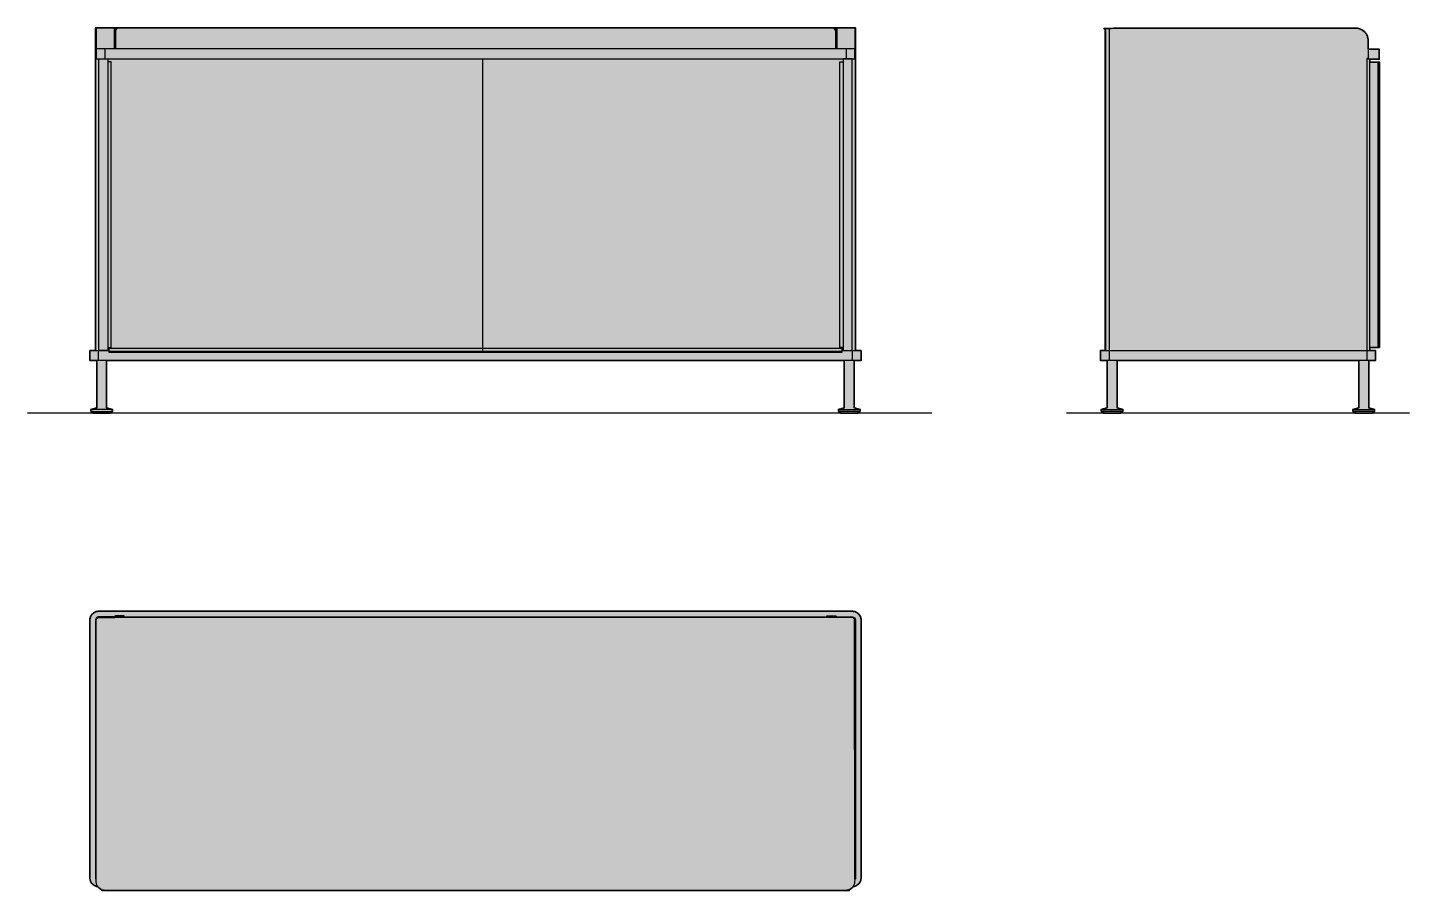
# Model space of a CAD drawing. Header units: millimetres. Extents: x 0 to 2229, y -769 to 622.
import ezdxf

# ---------------------------------------------------------------- set-up
doc = ezdxf.new("R2010")
doc.units = ezdxf.units.MM
doc.layers.add('Blocks', color=7, linetype='Continuous')
doc.layers.add('Blocks$Fill', color=7, linetype='Continuous', true_color=0xffffff)
for name, color, linetype, lineweight, true_color in [('Blocks$Inner', 7, 'Continuous', 25, 0x007f00), ('Blocks$Outline', 7, 'Continuous', 35, 0xff3f3f), ('Groud', 7, 'Continuous', 25, 0x243775)]:
    doc.layers.add(name, color=color, linetype=linetype, lineweight=lineweight, true_color=true_color)

# ---------------------------------------------------------------- blocks, each defined once
blk = doc.blocks.new('Enfold Sideboard Front')
at = {"layer": 'Blocks$Fill'}
blk.add_hatch(color=256, dxfattribs=at).paths.add_polyline_path([(1311.5, 3), (1311.5, 0), (1339.5, 0), (1339.5, 3), (1343, 3), (1343, 6), (1333.5, 8.7), (1333.5, 85), (1344.5, 85), (1344.5, 101), (1335.5, 101), (1335.5, 621.6), (1294.2, 621.6), (1294, 621.6), (1293.8, 621.6), (1293.7, 621.6), (1293.5, 621.6), (1293.4, 621.6), (1293.2, 621.6), (1293.1, 621.5), (1292.9, 621.5), (152.1, 621.5), (152, 621.5), (151.8, 621.6), (151.7, 621.6), (151.5, 621.6), (151.3, 621.6), (151.2, 621.6), (151, 621.6), (150.9, 621.6), (109.5, 621.6), (109.5, 101), (100.5, 101), (100.5, 85), (111.5, 85), (111.5, 8.7), (102, 6), (102, 3), (105.5, 3), (105.5, 0), (133.5, 0), (133.5, 3), (137, 3), (137, 6), (127.5, 8.7), (127.5, 85), (1317.5, 85), (1317.5, 8.7), (1308, 6), (1308, 3)], flags=0)
at = {"layer": 'Blocks$Inner'}
blk.add_line((1298.3, 621.5), (146.8, 621.5), dxfattribs=at)
for points in [[(110.8, 621.6), (110.8, 571.5), (109.5, 571.5)], [(109.5, 100.9), (109.5, 621.6), (150.9, 621.6)], [(139.4, 621.6), (139.4, 587.5)], [(141.1, 621.6), (141.1, 587.5)], [(141.2, 621.6), (141.2, 587.5)], [(141.8, 621.6), (141.8, 587.5)], [(1294.2, 621.6), (1335.5, 621.6), (1335.5, 100.9)], [(1303.3, 621.6), (1303.3, 587.5)], [(1303.9, 621.6), (1303.9, 587.5)], [(1304, 621.6), (1304, 587.5)], [(1305.6, 621.6), (1305.6, 587.5)], [(1334.3, 621.6), (1334.3, 571.5), (1335.5, 571.5)], [(124.8, 587.5), (124.8, 571.5)], [(1320.3, 587.5), (1320.3, 571.5)], [(129.5, 571.6), (129.5, 100.9), (114.8, 100.9), (114.8, 571.5), (129.5, 571.5), (129.5, 100.9)], [(733.9, 571.5), (733.9, 98)], [(734.1, 571.5), (734.1, 98)], [(1315.5, 571.6), (1315.5, 100.9), (1330.3, 100.9), (1330.3, 571.5), (1315.5, 571.5), (1315.5, 100.9)], [(1313.3, 101), (1344.5, 101), (1344.5, 85), (100.5, 85), (100.5, 101), (131.7, 101)], [(114.5, 85), (114.5, 100.9)], [(1313.3, 99.6), (131.7, 99.6)], [(1330.5, 85), (1330.5, 100.9)], [(111.5, 85), (111.5, 8.7), (102, 6)], [(137, 6), (127.5, 8.7), (127.5, 85)], [(1308, 6), (1317.5, 8.7), (1317.5, 85)], [(1333.5, 85), (1333.5, 8.7), (1343, 6)], [(105.5, 3), (105.5, 0), (133.5, 0), (133.5, 3)], [(1339.5, 3), (1339.5, 0), (1311.5, 0), (1311.5, 3)]]:
    blk.add_lwpolyline(points, dxfattribs=at)
for points in [[(1334.3, 587.5), (110.8, 587.5), (110.8, 571.5), (1334.3, 571.5)], [(134.5, 566.7), (129.5, 566.7), (129.5, 106), (134.5, 106)], [(1310.5, 566.7), (1315.5, 566.7), (1315.5, 106), (1310.5, 106)], [(131.7, 105), (1313.3, 105), (1313.3, 98), (131.7, 98)], [(137, 6), (102, 6), (102, 3), (137, 3)], [(1308, 6), (1343, 6), (1343, 3), (1308, 3)]]:
    blk.add_lwpolyline(points, close=True, dxfattribs=at)
for centre, radius, start, end in [((146.8, 616.5), 5, 90, 180), ((1297.9, 616.2), 5.34, 3.5223, 86.4777)]:
    blk.add_arc(centre, radius, start, end, dxfattribs=at)
at = {"layer": 'Blocks$Inner', "extrusion": (0, 0, -1)}
for centre, start, end in [((-150.9, 616.7), 90, 104.0699), ((-1294.2, 616.7), 75.9301, 90)]:
    blk.add_arc(centre, 5, start, end, dxfattribs=at)
at = {"layer": 'Blocks$Outline'}
for points in [[(150.9, 621.6), (109.5, 621.6), (109.5, 101)], [(1335.5, 101), (1335.5, 621.6), (1294.2, 621.6)], [(109.5, 101), (100.5, 101), (100.5, 85), (111.5, 85)], [(1333.5, 85), (1344.5, 85), (1344.5, 101), (1335.5, 101)], [(111.5, 85), (111.5, 8.7), (102, 6), (102, 3), (105.5, 3)], [(133.5, 3), (137, 3), (137, 6), (127.5, 8.7), (127.5, 85)], [(127.5, 85), (1317.5, 85)], [(1317.5, 85), (1317.5, 8.7), (1308, 6), (1308, 3), (1311.5, 3)], [(1339.5, 3), (1343, 3), (1343, 6), (1333.5, 8.7), (1333.5, 85)], [(105.5, 3), (105.5, 0), (133.5, 0), (133.5, 3)], [(1311.5, 3), (1311.5, 0), (1339.5, 0), (1339.5, 3)]]:
    blk.add_lwpolyline(points, dxfattribs=at)
for points in [[(152.1, 621.5), (151.5, 621.6), (150.9, 621.6)], [(1294.2, 621.6), (1293.5, 621.6), (1292.9, 621.5)]]:
    blk.add_rational_spline(points, [1, 0.992471662064, 1], degree=2, dxfattribs=at)
blk.add_open_spline([(1292.9, 621.5), (722.5, 621.5), (152.1, 621.5)], degree=2, dxfattribs=at)
blk = doc.blocks.new('Enfold Sideboard Top')
at = {"layer": 'Blocks$Fill'}
blk.add_hatch(color=256, dxfattribs=at).paths.add_polyline_path([(12.7, -316.2), (12.4, -316.2), (12.1, -316.1), (11.8, -316.1), (11.5, -316), (11.2, -316), (10.9, -315.9), (10.6, -315.9), (10.3, -315.8), (10, -315.7), (9.7, -315.6), (9.4, -315.5), (9.1, -315.4), (8.8, -315.3), (8.5, -315.2), (8.2, -315), (7.9, -314.9), (7.6, -314.7), (7.4, -314.6), (7.1, -314.4), (6.8, -314.3), (6.5, -314.1), (6.2, -313.9), (5.9, -313.7), (5.7, -313.5), (5.4, -313.3), (5.1, -313.1), (4.9, -312.9), (4.6, -312.7), (4.4, -312.4), (4.1, -312.2), (3.9, -312), (3.7, -311.7), (3.4, -311.4), (3.2, -311.2), (3, -310.9), (2.8, -310.7), (2.6, -310.4), (2.4, -310.1), (2.2, -309.8), (2, -309.5), (1.9, -309.3), (1.7, -309), (1.5, -308.7), (1.4, -308.4), (1.3, -308.1), (1.1, -307.8), (1, -307.5), (0.9, -307.2), (0.8, -306.8), (0.7, -306.5), (0.6, -306.2), (0.5, -305.9), (0.4, -305.6), (0.3, -305.3), (0.3, -305), (0.2, -304.7), (0.2, -304.4), (0.1, -304.1), (0.1, -303.8), (0.1, -303.5), (0, -303.2), (0, -302.9), (0, -302.6), (0, -302.3), (0, 113.7), (0, 114), (0, 114.4), (0, 114.7), (0.1, 115), (0.1, 115.3), (0.1, 115.6), (0.2, 116), (0.2, 116.3), (0.3, 116.6), (0.4, 116.9), (0.5, 117.3), (0.5, 117.6), (0.6, 117.9), (0.7, 118.2), (0.9, 118.6), (1, 118.9), (1.1, 119.2), (1.3, 119.5), (1.4, 119.9), (1.6, 120.2), (1.7, 120.5), (1.9, 120.8), (2.1, 121.1), (2.3, 121.4), (2.5, 121.7), (2.7, 122), (2.9, 122.3), (3.1, 122.6), (3.4, 122.8), (3.6, 123.1), (3.8, 123.4), (4.1, 123.6), (4.4, 123.9), (4.6, 124.1), (4.9, 124.4), (5.2, 124.6), (5.5, 124.8), (5.7, 125), (6, 125.3), (6.3, 125.5), (6.6, 125.6), (6.9, 125.8), (7.3, 126), (7.6, 126.2), (7.9, 126.3), (8.2, 126.5), (8.5, 126.6), (8.8, 126.8), (9.2, 126.9), (9.5, 127), (9.8, 127.1), (10.1, 127.2), (10.5, 127.3), (10.8, 127.4), (11.1, 127.4), (11.5, 127.5), (11.8, 127.6), (12.1, 127.6), (12.4, 127.6), (12.7, 127.7), (13.1, 127.7), (13.4, 127.7), (13.7, 127.7), (14, 127.7), (1230, 127.7), (1230.3, 127.7), (1230.6, 127.7), (1230.9, 127.7), (1231.3, 127.7), (1231.6, 127.6), (1231.9, 127.6), (1232.2, 127.6), (1232.5, 127.5), (1232.9, 127.4), (1233.2, 127.4), (1233.5, 127.3), (1233.9, 127.2), (1234.2, 127.1), (1234.5, 127), (1234.8, 126.9), (1235.2, 126.8), (1235.5, 126.6), (1235.8, 126.5), (1236.1, 126.3), (1236.4, 126.2), (1236.7, 126), (1237.1, 125.8), (1237.4, 125.6), (1237.7, 125.5), (1238, 125.3), (1238.3, 125), (1238.5, 124.8), (1238.8, 124.6), (1239.1, 124.4), (1239.4, 124.1), (1239.6, 123.9), (1239.9, 123.6), (1240.2, 123.4), (1240.4, 123.1), (1240.6, 122.8), (1240.9, 122.6), (1241.1, 122.3), (1241.3, 122), (1241.5, 121.7), (1241.7, 121.4), (1241.9, 121.1), (1242.1, 120.8), (1242.3, 120.5), (1242.4, 120.2), (1242.6, 119.9), (1242.7, 119.5), (1242.9, 119.2), (1243, 118.9), (1243.1, 118.6), (1243.3, 118.2), (1243.4, 117.9), (1243.5, 117.6), (1243.5, 117.3), (1243.6, 116.9), (1243.7, 116.6), (1243.8, 116.3), (1243.8, 116), (1243.9, 115.6), (1243.9, 115.3), (1243.9, 115), (1244, 114.7), (1244, 114.4), (1244, 114), (1244, 113.7), (1244, -302.3), (1244, -302.6), (1244, -302.9), (1244, -303.2), (1243.9, -303.5), (1243.9, -303.8), (1243.9, -304.1), (1243.8, -304.4), (1243.8, -304.7), (1243.7, -305), (1243.7, -305.3), (1243.6, -305.6), (1243.5, -305.9), (1243.4, -306.2), (1243.3, -306.5), (1243.2, -306.8), (1243.1, -307.2), (1243, -307.5), (1242.9, -307.8), (1242.7, -308.1), (1242.6, -308.4), (1242.5, -308.7), (1242.3, -309), (1242.1, -309.3), (1242, -309.5), (1241.8, -309.8), (1241.6, -310.1), (1241.4, -310.4), (1241.2, -310.7), (1241, -310.9), (1240.8, -311.2), (1240.6, -311.4), (1240.3, -311.7), (1240.1, -311.9), (1239.9, -312.2), (1239.6, -312.4), (1239.4, -312.7), (1239.1, -312.9), (1238.9, -313.1), (1238.6, -313.3), (1238.3, -313.5), (1238.1, -313.7), (1237.8, -313.9), (1237.5, -314.1), (1237.2, -314.3), (1236.9, -314.4), (1236.7, -314.6), (1236.4, -314.7), (1236.1, -314.9), (1235.8, -315), (1235.5, -315.1), (1235.2, -315.3), (1234.9, -315.4), (1234.6, -315.5), (1234.3, -315.6), (1234, -315.7), (1233.7, -315.8), (1233.4, -315.9), (1233.1, -315.9), (1232.8, -316), (1232.5, -316), (1232.2, -316.1), (1231.9, -316.1), (1231.6, -316.2), (1231.3, -316.2), (1231.1, -316.5), (1230.9, -316.7), (1230.7, -317), (1230.5, -317.2), (1230.3, -317.5), (1230.1, -317.7), (1229.9, -317.9), (1229.6, -318.2), (1229.4, -318.4), (1229.2, -318.6), (1228.9, -318.9), (1228.6, -319.1), (1228.4, -319.3), (1228.1, -319.5), (1227.8, -319.7), (1227.5, -319.9), (1227.3, -320.1), (1227, -320.3), (1226.7, -320.4), (1226.4, -320.6), (1226, -320.8), (1225.7, -320.9), (1225.4, -321.1), (1225.1, -321.2), (1224.8, -321.3), (1224.4, -321.5), (1224.1, -321.6), (1223.8, -321.7), (1223.5, -321.8), (1223.1, -321.9), (1222.8, -321.9), (1222.4, -322), (1222.1, -322.1), (1221.8, -322.1), (1221.4, -322.2), (1221.1, -322.2), (1220.8, -322.2), (1220.4, -322.3), (1220.1, -322.3), (1219.7, -322.3), (24.3, -322.3), (23.9, -322.3), (23.5, -322.2), (23.1, -322.2), (22.7, -322.2), (22.3, -322.1), (21.9, -322.1), (21.5, -322), (21.1, -321.9), (20.7, -321.8), (20.3, -321.7), (19.9, -321.6), (19.5, -321.5), (19.1, -321.3), (18.8, -321.1), (18.4, -321), (18, -320.8), (17.6, -320.6), (17.2, -320.4), (16.8, -320.1), (16.5, -319.9), (16.1, -319.7), (15.8, -319.4), (15.4, -319.1), (15.1, -318.8), (14.7, -318.5), (14.4, -318.2), (14.1, -317.9), (13.8, -317.6), (13.5, -317.3), (13.2, -316.9), (13, -316.6)], flags=0)
at = {"layer": 'Blocks$Inner'}
for p, q in [((0, -302.3), (0, 113.7)), ((14, 127.7), (1230, 127.7)), ((38.9, 118.7), (14, 118.7)), ((1229.7, 117.5), (1205, 117.5)), ((1205.1, 118.7), (1230, 118.7)), ((1233.8, -304.3), (1233.7, 113.5)), ((1244, 113.7), (1244, -302.3)), ((1219.7, -322.3), (24.3, -322.3))]:
    blk.add_line(p, q, dxfattribs=at)
for points in [[(9, 113.7), (9, -304.3), (10.3, -304.3)], [(10.3, -308.3), (10.3, -304.3), (10.3, 113.5)], [(14.3, 117.5), (39, 117.5)], [(1205.1, 117.5), (39, 117.5)], [(41.2, 118.9), (55.4, 118.9), (55.4, 120.2), (41.2, 120.2)], [(1202.8, 118.9), (1188.6, 118.9), (1188.6, 120.2), (1202.8, 120.2)], [(1235, 113.7), (1235, -304.3), (1233.8, -304.3), (1233.7, -308.3)]]:
    blk.add_lwpolyline(points, dxfattribs=at)
blk.add_lwpolyline([(1202.8, 117.7), (41.2, 117.7), (41.2, 118.9), (1202.8, 118.9)], close=True, dxfattribs=at)
at = {"layer": 'Blocks$Inner', "extrusion": (0, 0, -1)}
for centre, radius, start, end in [((-14, 113.7), 14, 0, 90), ((-14.3, 113.5), 4, 360, 90), ((-38.7, 119.7), 0.97, 218.8415, 261.1585), ((-41.2, 118.2), 0.707, 24.4439, 90), ((-1202.8, 118.3), 1.94, 89.5681, 154.5192), ((-1205, 119.3), 1.79, 271.5161, 335.4395), ((-1230, 113.7), 14, 90, 180), ((-1230, 113.7), 5, 90, 180), ((-14, -302.3), 14, 275.2205, 0), ((-24.3, -308.3), 14, 270, 360), ((-1219.7, -308.3), 14, 179.9714, 270.0286), ((-1230, -302.3), 14, 180, 264.765)]:
    blk.add_arc(centre, radius, start, end, dxfattribs=at)
at = {"layer": 'Blocks$Inner'}
for centre, radius, start, end in [((14, 113.7), 5, 90, 180), ((39, 119.3), 1.79, 271.5161, 335.4395), ((41.2, 118.3), 1.94, 89.5681, 154.5192), ((1202.8, 118.2), 0.707, 24.4439, 90), ((1205.3, 119.7), 0.97, 218.8415, 261.1585), ((1229.7, 113.5), 4, 360, 90)]:
    blk.add_arc(centre, radius, start, end, dxfattribs=at)
at = {"layer": 'Blocks$Outline'}
for points, weights, knots in [([(12.7, -316.2), (0, -315), (0, -302.3), (0, -94.3), (0, 113.7), (0, 127.7), (14, 127.7), (622, 127.7), (1230, 127.7), (1244, 127.7), (1244, 113.7), (1244, -94.3), (1244, -302.3), (1244, -315), (1231.3, -316.2)], [1, 0.738576018355, 1, 1, 1, 0.707106781187, 1, 1, 1, 0.707106781187, 1, 1, 1, 0.73866148355, 1], [0, 0, 0, 20.715537, 20.715537, 436.715537, 436.715537, 458.706686, 458.706686, 1674.706686, 1674.706686, 1696.697834, 1696.697834, 2112.697834, 2112.697834, 2133.409822, 2133.409822, 2133.409822]), ([(1231.3, -316.2), (1230.5, -317.3), (1229.6, -318.2), (1225.5, -322.3), (1219.7, -322.3), (622, -322.3), (24.3, -322.3), (16.9, -322.3), (12.7, -316.2)], [0.972564304595, 0.982058806713, 1, 0.923784021433, 1, 1, 1, 0.821154483055, 0.860721116866], [12.414921, 12.414921, 12.414921, 15.003626, 15.003626, 26.0007, 26.0007, 1221.4807, 1221.4807, 1234.908864, 1234.908864, 1234.908864])]:
    blk.add_rational_spline(points, weights, degree=2, knots=knots, dxfattribs=at)
blk = doc.blocks.new('Enfold Sideboard Side')
at = {"layer": 'Blocks$Fill'}
blk.add_hatch(color=256, dxfattribs=at).paths.add_polyline_path([(65.5, 85), (54.5, 85), (54.5, 101), (62.1, 101), (62.1, 620.9), (63.5, 620.9), (466.5, 620.9), (467, 620.9), (467.4, 620.9), (467.9, 620.9), (468.3, 620.8), (468.8, 620.8), (469.2, 620.7), (469.7, 620.6), (470.2, 620.6), (470.6, 620.5), (471.1, 620.4), (471.6, 620.3), (472, 620.1), (472.5, 620), (473, 619.8), (473.4, 619.7), (473.9, 619.5), (474.3, 619.3), (474.8, 619.1), (475.3, 618.9), (475.7, 618.7), (476.2, 618.4), (476.6, 618.2), (477, 617.9), (477.5, 617.6), (477.9, 617.4), (478.3, 617.1), (478.7, 616.7), (479.1, 616.4), (479.5, 616.1), (479.9, 615.8), (480.3, 615.4), (480.7, 615), (481, 614.7), (481.4, 614.3), (481.7, 613.9), (482, 613.5), (482.4, 613.1), (482.7, 612.7), (483, 612.3), (483.3, 611.8), (483.5, 611.4), (483.8, 611), (484, 610.5), (484.3, 610.1), (484.5, 609.6), (484.7, 609.2), (484.9, 608.7), (485.1, 608.3), (485.3, 607.8), (485.5, 607.3), (485.6, 606.9), (485.7, 606.4), (485.9, 605.9), (486, 605.5), (486.1, 605), (486.2, 604.5), (486.3, 604.1), (486.3, 603.6), (486.4, 603.2), (486.4, 602.7), (486.5, 602.2), (486.5, 601.8), (486.5, 601.3), (486.5, 600.9), (486.5, 586.8), (504.5, 586.8), (504.5, 570.8), (489.5, 570.8), (489.5, 566), (504.9, 566), (504.9, 106), (489.5, 106), (489.5, 101), (498.5, 101), (498.5, 85), (487.5, 85), (487.5, 8.7), (497, 6), (497, 3), (493.5, 3), (493.5, 0), (465.5, 0), (465.5, 3), (462, 3), (462, 6), (471.5, 8.7), (471.5, 85), (81.5, 85), (81.5, 8.7), (91, 6), (91, 3), (87.5, 3), (87.5, 0), (59.5, 0), (59.5, 3), (56, 3), (56, 6), (65.5, 8.7)], flags=0)
at = {"layer": 'Blocks$Inner'}
for points in [[(62.1, 100.9), (62.1, 620.9), (466.5, 620.9)], [(63.5, 100.9), (63.5, 620.9)], [(68.5, 620.9), (68.5, 100.9), (68.5, 85)], [(486.5, 600.9), (486.5, 572.1), (484.5, 572.1), (484.5, 101), (484.5, 85)], [(486.5, 586.8), (504.5, 586.8), (504.5, 570.8), (489.5, 570.8)], [(484.5, 100.9), (489.5, 100.9), (489.5, 106), (489.5, 566), (489.5, 570.9), (484.5, 570.9)], [(484.7, 570.9), (484.7, 572.1)], [(485.1, 572.1), (485.1, 570.9)], [(489.5, 566), (504.9, 566), (504.9, 106), (489.5, 106)], [(502.4, 566), (502.4, 106)], [(489.5, 101), (498.5, 101), (498.5, 85), (54.5, 85), (54.5, 101), (484.5, 101)], [(56, 6), (65.5, 8.7), (65.5, 85)], [(81.5, 85), (81.5, 8.7), (91, 6)], [(462, 6), (471.5, 8.7), (471.5, 85)], [(487.5, 85), (487.5, 8.7), (497, 6)], [(87.5, 3), (87.5, 0), (59.5, 0), (59.5, 3)], [(493.5, 3), (493.5, 0), (465.5, 0), (465.5, 3)]]:
    blk.add_lwpolyline(points, dxfattribs=at)
for points in [[(56, 6), (91, 6), (91, 3), (56, 3)], [(462, 6), (497, 6), (497, 3), (462, 3)]]:
    blk.add_lwpolyline(points, close=True, dxfattribs=at)
at = {"layer": 'Blocks$Inner', "extrusion": (0, 0, -1)}
blk.add_arc((-466.5, 600.9), 20, 90, 180, dxfattribs=at)
at = {"layer": 'Blocks$Outline'}
for points in [[(486.5, 586.8), (504.5, 586.8), (504.5, 570.8), (489.5, 570.8)], [(489.5, 570.8), (489.5, 566)], [(489.5, 566), (504.9, 566), (504.9, 106)], [(65.5, 85), (54.5, 85), (54.5, 101), (62.1, 101)], [(489.5, 101), (498.5, 101), (498.5, 85), (487.5, 85)], [(504.9, 106), (489.5, 106)], [(489.5, 106), (489.5, 101)], [(59.5, 3), (56, 3), (56, 6), (65.5, 8.7), (65.5, 85)], [(471.5, 85), (81.5, 85)], [(81.5, 85), (81.5, 8.7), (91, 6), (91, 3), (87.5, 3)], [(465.5, 3), (462, 3), (462, 6), (471.5, 8.7), (471.5, 85)], [(487.5, 85), (487.5, 8.7), (497, 6), (497, 3), (493.5, 3)], [(87.5, 3), (87.5, 0), (59.5, 0), (59.5, 3)], [(493.5, 3), (493.5, 0), (465.5, 0), (465.5, 3)]]:
    blk.add_lwpolyline(points, dxfattribs=at)
blk.add_rational_spline([(62.1, 101), (62.1, 361), (62.1, 620.9), (62.8, 620.9), (66, 620.9), (267.5, 620.9), (466.5, 620.9), (486.5, 620.9), (486.5, 600.9), (486.5, 593.8), (486.5, 586.8)], [1, 1, 1, 1, 1, 1, 1, 0.707106781186, 1, 1, 1], degree=2, knots=[-1457.669388, -1457.669388, -1457.669388, -937.769388, -937.769388, -936.315927, -931.315927, -533.315927, -533.315927, -501.9, -501.9, -487.8, -487.8, -487.8], dxfattribs=at)

msp = doc.modelspace()

# ---------------------------------------------------------------- linework, layer by layer
at = {"layer": 'Groud'}
for points in [[(1458.6, 0), (0, 0)], [(2229.1, 0), (1676.1, 0)]]:
    msp.add_lwpolyline(points, dxfattribs=at)

# ---------------------------------------------------------------- block references
at = {"layer": 'Blocks'}
for name, p in [('Enfold Sideboard Front', (0, 0)), ('Enfold Sideboard Side', (1676.1, 0)), ('Enfold Sideboard Top', (100.5, -447.1))]:
    msp.add_blockref(name, p, dxfattribs=at)

doc.saveas('drawing.dxf')
